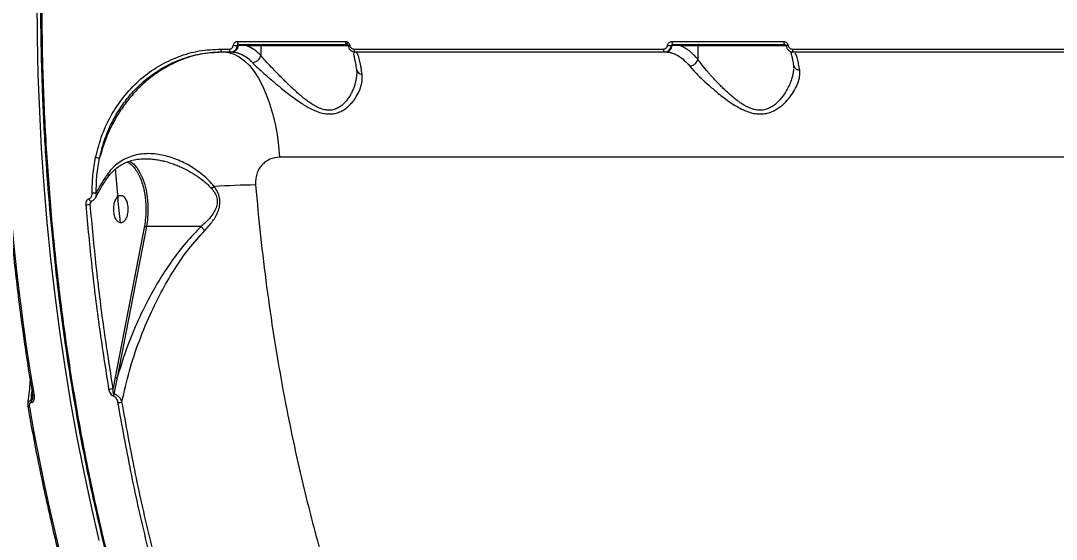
# Model space of a CAD drawing. Header units: millimetres. Extents: x -8045 to 6871, y -5915 to 5473.
# Drawn here: x -3027.1 to -2687.5, y -1563.8 to -1393.9 of the extents above; entities that cross this region are included whole.
import ezdxf

# ---------------------------------------------------------------- set-up
doc = ezdxf.new("R2010")
doc.units = ezdxf.units.MM
for name, color, linetype in [('DIKOM_ОБЪЕКТ', 7, 'Continuous'), ('DIKOM_РАЗМЕР_ЗОНА', 7, 'Continuous'), ('DIKOM_РАЗМЕР_ОБЪЕКТА', 7, 'Continuous')]:
    doc.layers.add(name, color=color, linetype=linetype)
doc.styles.add('style1', font='arial.ttf', dxfattribs={"width": 0.8})
doc.dimstyles.new('1-50', dxfattribs={"dimtxt": 300, "dimasz": 200, "dimexe": 100, "dimexo": 0, "dimgap": 100, "dimtad": 1, "dimtxsty": 'style1', "dimcen": 200, "dimclrd": 7, "dimclre": 7, "dimclrt": 7, "dimadec": 1, "dimazin": 2, "dimtfac": 1, "dimtmove": 0, "dimatfit": 2, "dimfxl": 0, "dimlwd": 25, "dimlwe": 18, "dimarcsym": 0})

# ---------------------------------------------------------------- blocks, each defined once
blk = doc.blocks.new('*D9')
at = {"layer": 'Defpoints', "color": 0, "linetype": 'Continuous', "transparency": 16777216}
for p in [(5663.54, -234.65), (-5019.6, -1388.73), (5663.54, -4701.47)]:
    blk.add_point(p, dxfattribs=at)
at = {"layer": 'DIKOM_РАЗМЕР_ОБЪЕКТА', "color": 7, "linetype": 'Continuous', "lineweight": 18, "transparency": 16777216}
for p, q in [((5663.54, -234.65), (5663.54, -4801.47)), ((-5019.6, -1388.73), (-5019.6, -4801.47))]:
    blk.add_line(p, q, dxfattribs=at)
at = {"layer": 'DIKOM_РАЗМЕР_ОБЪЕКТА', "color": 7, "linetype": 'Continuous', "lineweight": 25, "transparency": 16777216}
blk.add_line((-4819.6, -4701.47), (5463.54, -4701.47), dxfattribs=at)
at = {"layer": 'DIKOM_РАЗМЕР_ОБЪЕКТА', "color": 7, "linetype": 'Continuous', "transparency": 16777216}
for points in [[(-4819.6, -4668.14), (-4819.6, -4734.8), (-5019.6, -4701.47)], [(5463.54, -4668.14), (5463.54, -4734.8), (5663.54, -4701.47)]]:
    blk.add_solid(points, dxfattribs=at)
at = {"layer": 'DIKOM_РАЗМЕР_ОБЪЕКТА', "color": 7, "linetype": 'Continuous', "lineweight": 15, "transparency": 16777216, "insert": (-74.37, -4448.3), "char_height": 300, "attachment_point": 5, "style": 'style1'}
blk.add_mtext('10700', dxfattribs=at)
blk = doc.blocks.new('*D10')
at = {"layer": 'Defpoints', "color": 0, "linetype": 'Continuous', "transparency": 16777216}
for p in [(-1653.81, 3474.95), (-5616.46, -3083.4), (491.01, -3083.4)]:
    blk.add_point(p, dxfattribs=at)
at = {"layer": 'DIKOM_РАЗМЕР_ОБЪЕКТА', "color": 7, "linetype": 'Continuous', "lineweight": 18, "transparency": 16777216}
for p, q in [((-1653.81, 3474.95), (-5716.46, 3474.95)), ((491.01, -3083.4), (-5716.46, -3083.4))]:
    blk.add_line(p, q, dxfattribs=at)
at = {"layer": 'DIKOM_РАЗМЕР_ОБЪЕКТА', "color": 7, "linetype": 'Continuous', "lineweight": 25, "transparency": 16777216}
blk.add_line((-5616.46, 3274.95), (-5616.46, -2883.4), dxfattribs=at)
at = {"layer": 'DIKOM_РАЗМЕР_ОБЪЕКТА', "color": 7, "linetype": 'Continuous', "transparency": 16777216}
for points in [[(-5649.79, 3274.95), (-5583.12, 3274.95), (-5616.46, 3474.95)], [(-5649.79, -2883.4), (-5583.12, -2883.4), (-5616.46, -3083.4)]]:
    blk.add_solid(points, dxfattribs=at)
at = {"layer": 'DIKOM_РАЗМЕР_ОБЪЕКТА', "color": 7, "linetype": 'Continuous', "lineweight": 15, "transparency": 16777216, "insert": (-5869.63, -1326.86), "char_height": 300, "attachment_point": 5, "rotation": 90, "style": 'style1'}
blk.add_mtext('6550', dxfattribs=at)
blk = doc.blocks.new('*D11')
at = {"layer": 'Defpoints', "color": 0, "transparency": 16777216}
for p in [(6870.85, -184.65), (-7019.6, -1388.73), (-7019.6, -5814.65)]:
    blk.add_point(p, dxfattribs=at)
at = {"layer": 'DIKOM_РАЗМЕР_ЗОНА', "color": 7, "lineweight": 18, "transparency": 16777216}
for p, q in [((6870.85, -184.65), (6870.85, -5914.65)), ((-7019.6, -1388.73), (-7019.6, -5914.65))]:
    blk.add_line(p, q, dxfattribs=at)
at = {"layer": 'DIKOM_РАЗМЕР_ЗОНА', "color": 7, "lineweight": 25, "transparency": 16777216}
blk.add_line((6670.85, -5814.65), (-6819.6, -5814.65), dxfattribs=at)
at = {"layer": 'DIKOM_РАЗМЕР_ЗОНА', "color": 7, "transparency": 16777216}
for points in [[(-6819.6, -5781.31), (-6819.6, -5847.98), (-7019.6, -5814.65)], [(6670.85, -5781.31), (6670.85, -5847.98), (6870.85, -5814.65)]]:
    blk.add_solid(points, dxfattribs=at)
at = {"layer": 'DIKOM_РАЗМЕР_ЗОНА', "color": 7, "transparency": 16777216, "insert": (-74.37, -5561.37), "char_height": 300, "attachment_point": 5, "style": 'style1'}
blk.add_mtext('13900', dxfattribs=at)
blk = doc.blocks.new('*D12')
at = {"layer": 'Defpoints', "color": 0, "transparency": 16777216}
for p in [(-2189.61, 5472.65), (-7595.21, -5084.97), (-495.58, -5084.97)]:
    blk.add_point(p, dxfattribs=at)
at = {"layer": 'DIKOM_РАЗМЕР_ЗОНА', "color": 7, "lineweight": 18, "transparency": 16777216}
for p, q in [((-2189.61, 5472.65), (-7695.21, 5472.65)), ((-495.58, -5084.97), (-7695.21, -5084.97))]:
    blk.add_line(p, q, dxfattribs=at)
at = {"layer": 'DIKOM_РАЗМЕР_ЗОНА', "color": 7, "lineweight": 25, "transparency": 16777216}
blk.add_line((-7595.21, 5272.65), (-7595.21, -4884.97), dxfattribs=at)
at = {"layer": 'DIKOM_РАЗМЕР_ЗОНА', "color": 7, "transparency": 16777216}
for points in [[(-7628.55, 5272.65), (-7561.88, 5272.65), (-7595.21, 5472.65)], [(-7628.55, -4884.97), (-7561.88, -4884.97), (-7595.21, -5084.97)]]:
    blk.add_solid(points, dxfattribs=at)
at = {"layer": 'DIKOM_РАЗМЕР_ЗОНА', "color": 7, "transparency": 16777216, "insert": (-7848.38, -1452.59), "char_height": 300, "attachment_point": 5, "rotation": 90, "style": 'style1'}
blk.add_mtext('10550', dxfattribs=at)

msp = doc.modelspace()

# ---------------------------------------------------------------- linework, layer by layer
at = {"layer": 'DIKOM_ОБЪЕКТ', "color": 7, "linetype": 'Continuous', "lineweight": 15}
for p, q in [((-2956.086, -1400.692), (-2920.646, -1400.692)), ((-2955.697, -1402.074), (-2956.025, -1402.074)), ((-2952.923, -1402.157), (-2955.697, -1402.074)), ((-2955.625, -1401.657), (-2920.214, -1401.657)), ((-2948.394, -1402.157), (-2952.923, -1402.157)), ((-2948.394, -1402.157), (-2948.394, -1405.31)), ((-2919.734, -1402.157), (-2948.394, -1402.157)), ((-2920.214, -1401.657), (-2920.004, -1401.717)), ((-2813.479, -1402.074), (-2813.727, -1402.074)), ((-2813.59, -1400.692), (-2776.923, -1400.692)), ((-2810.699, -1402.157), (-2813.479, -1402.074)), ((-2813.247, -1401.657), (-2776.61, -1401.657)), ((-2805.067, -1402.157), (-2810.699, -1402.157)), ((-2805.067, -1402.157), (-2805.067, -1406.562)), ((-2776.09, -1402.157), (-2805.067, -1402.157)), ((-2961.509, -1403.198), (-2958.674, -1403.198)), ((-2961.043, -1404.157), (-2958.211, -1404.157)), ((-2958.211, -1404.157), (-2957.933, -1404.157)), ((-2815.993, -1404.157), (-2815.714, -1404.157)), ((-2774.673, -1403.959), (-2774.41, -1404.85)), ((-2805.067, -1406.569), (-2805.067, -1406.562)), ((-2773.654, -1409.172), (-2773.664, -1409.454)), ((-2986.406, -1439.13), (-2986.244, -1439.13)), ((-2463.583, -1438.66), (-2942.241, -1438.66)), ((-3004.313, -1454.033), (-3003.841, -1452.934)), ((-2986.56, -1461.148), (-2996.126, -1510.622)), ((-2985.89, -1461.324), (-2995.457, -1510.797)), ((-2967.938, -1461.324), (-2985.89, -1461.324)), ((-2996.126, -1510.622), (-2996.826, -1514.281)), ((-2995.457, -1510.797), (-2996.547, -1516.201)), ((-3023.718, -1518.363), (-3023.425, -1515.326)), ((-3023.614, -1518.363), (-3023.25, -1516.345)), ((-3023.217, -1516.548), (-3023.216, -1517.459)), ((-3023.617, -1519.01), (-3023.721, -1519.01)), ((-3023.614, -1518.363), (-3023.718, -1518.363))]:
    msp.add_line(p, q, dxfattribs=at)
at = {"layer": 'DIKOM_ОБЪЕКТ', "color": 7, "linetype": 'Continuous', "lineweight": 15, "flags": 128}
for points in [[(-3021.865, -1387.16), (-3021.759, -1399.347), (-3021.471, -1411.523), (-3021.001, -1423.678), (-3020.35, -1435.801), (-3019.517, -1447.883), (-3018.505, -1459.912), (-3017.313, -1471.879), (-3015.942, -1483.774), (-3014.395, -1495.587), (-3012.671, -1507.308), (-3010.773, -1518.927), (-3008.703, -1530.434), (-3006.461, -1541.819), (-3004.05, -1553.073), (-3001.472, -1564.187)], [(-2956.086, -1400.692), (-2956.075, -1400.882), (-2956.047, -1401.064), (-2956.003, -1401.231), (-2955.946, -1401.377), (-2955.877, -1401.496), (-2955.798, -1401.584), (-2955.713, -1401.639), (-2955.625, -1401.657)], [(-2920.646, -1400.692), (-2920.635, -1400.882), (-2920.609, -1401.064), (-2920.568, -1401.231), (-2920.514, -1401.377), (-2920.45, -1401.496), (-2920.376, -1401.584), (-2920.297, -1401.639), (-2920.214, -1401.657)], [(-2919.963, -1400.872), (-2920.025, -1401.024), (-2920.072, -1401.171), (-2920.104, -1401.308), (-2920.118, -1401.431), (-2920.115, -1401.536), (-2920.094, -1401.62), (-2920.057, -1401.681), (-2920.004, -1401.717)], [(-2919.224, -1401.945), (-2919.355, -1401.969), (-2919.473, -1401.993), (-2919.574, -1402.014), (-2919.658, -1402.032), (-2919.72, -1402.048), (-2919.761, -1402.06), (-2919.779, -1402.069), (-2919.774, -1402.074)], [(-2813.59, -1400.692), (-2813.582, -1400.882), (-2813.561, -1401.064), (-2813.528, -1401.231), (-2813.485, -1401.377), (-2813.434, -1401.496), (-2813.376, -1401.584), (-2813.312, -1401.639), (-2813.247, -1401.657)], [(-2776.923, -1400.692), (-2776.916, -1400.882), (-2776.897, -1401.064), (-2776.867, -1401.231), (-2776.828, -1401.377), (-2776.781, -1401.496), (-2776.728, -1401.584), (-2776.67, -1401.639), (-2776.61, -1401.657)], [(-2775.48, -1401.945), (-2775.634, -1401.972), (-2775.774, -1401.997), (-2775.896, -1402.019), (-2775.998, -1402.038), (-2776.076, -1402.054), (-2776.128, -1402.065), (-2776.153, -1402.072), (-2776.149, -1402.074)], [(-2961.509, -1403.198), (-2961.496, -1403.387), (-2961.468, -1403.568), (-2961.424, -1403.734), (-2961.366, -1403.879), (-2961.296, -1403.997), (-2961.217, -1404.085), (-2961.131, -1404.139), (-2961.043, -1404.157)], [(-2960.702, -1404.157), (-2958.925, -1404.34), (-2957.163, -1404.885), (-2955.434, -1405.789), (-2953.753, -1407.042), (-2952.135, -1408.634), (-2950.595, -1410.55), (-2949.147, -1412.772), (-2947.805, -1415.281), (-2946.58, -1418.052), (-2945.484, -1421.062), (-2944.527, -1424.282), (-2943.718, -1427.684), (-2943.063, -1431.236), (-2942.569, -1434.906), (-2942.241, -1438.66)], [(-2958.674, -1403.198), (-2958.662, -1403.387), (-2958.633, -1403.568), (-2958.59, -1403.734), (-2958.532, -1403.879), (-2958.463, -1403.997), (-2958.384, -1404.085), (-2958.299, -1404.139), (-2958.211, -1404.157)], [(-2917.802, -1403.198), (-2917.791, -1403.387), (-2917.765, -1403.568), (-2917.724, -1403.734), (-2917.67, -1403.879), (-2917.606, -1403.997), (-2917.533, -1404.085), (-2917.454, -1404.139), (-2917.373, -1404.157)], [(-2816.339, -1403.198), (-2816.33, -1403.387), (-2816.309, -1403.568), (-2816.276, -1403.734), (-2816.233, -1403.879), (-2816.181, -1403.997), (-2816.122, -1404.085), (-2816.059, -1404.139), (-2815.993, -1404.157)], [(-2774.037, -1403.198), (-2774.029, -1403.387), (-2774.01, -1403.568), (-2773.98, -1403.734), (-2773.941, -1403.879), (-2773.895, -1403.997), (-2773.842, -1404.085), (-2773.785, -1404.139), (-2773.726, -1404.157)], [(-2991.33, -1439.867), (-2990.168, -1440.758), (-2989.323, -1441.67)], [(-2989.323, -1441.67), (-2989.084, -1441.974), (-2988.104, -1443.484), (-2987.249, -1445.259), (-2986.537, -1447.257), (-2985.984, -1449.437), (-2985.602, -1451.752), (-2985.399, -1454.15), (-2985.38, -1456.579), (-2985.545, -1458.988), (-2985.89, -1461.324)], [(-3004.712, -1452.227), (-3004.624, -1452.493), (-3004.502, -1452.725), (-3004.357, -1452.904), (-3004.201, -1453.016), (-3004.046, -1453.052), (-3003.979, -1453.042)], [(-3030.597, -1454.003), (-3029.886, -1461.955), (-3029.097, -1469.878), (-3028.229, -1477.771), (-3027.284, -1485.63), (-3026.26, -1493.452), (-3025.16, -1501.234), (-3023.983, -1508.974), (-3022.729, -1516.669)], [(-3023.226, -1516.521), (-3023.224, -1516.531), (-3023.192, -1516.578), (-3023.123, -1516.617), (-3023.02, -1516.645), (-3022.887, -1516.663), (-3022.729, -1516.669)], [(-3024.273, -1520.469), (-3024.424, -1520.463), (-3024.553, -1520.447), (-3024.655, -1520.42), (-3024.726, -1520.383), (-3024.765, -1520.339), (-3024.771, -1520.313)], [(-3024.273, -1520.469), (-3022.783, -1528.752), (-3021.205, -1536.972), (-3019.538, -1545.127), (-3017.785, -1553.212), (-3015.944, -1561.225), (-3014.018, -1569.161), (-3012.007, -1577.017), (-3009.911, -1584.79)]]:
    msp.add_lwpolyline(points, dxfattribs=at)
at = {"layer": 'DIKOM_ОБЪЕКТ', "color": 7, "linetype": 'Continuous', "lineweight": 15}
for centre, radius, start, end in [((-2958.028, -1401.814), 2.346, 272.33525, 353.62752), ((-2956.123, -1395.913), 6.161, 258.21982, 270.91567), ((-2955.231, -1402.126), 0.469, 92.33017, 173.63825), ((-2952.445, -1402.135), 0.479, 92.94696, 182.64995), ((-2947.916, -1402.135), 0.479, 92.94696, 182.64995), ((-2815.81, -1401.814), 2.345, 272.32919, 353.63968), ((-2813.614, -1394.973), 7.102, 259.02537, 269.08636), ((-2813.012, -1402.126), 0.47, 92.36051, 173.57743), ((-2810.221, -1402.135), 0.479, 92.94696, 182.64995), ((-2951.186, -1404.747), 2.848, 271.08739, 348.61203), ((-2914.914, -1409.374), 2.159, 196.82589, 263.23902), ((-3001.493, -1435.893), 2.962, 249.20749, 275.06722), ((-2993.308, -1410.041), 48.338, 306.53187, 307.8072), ((-2947.469, -1693.726), 246.028, 90.60878, 93.77735), ((-3003.254, -1445.704), 4.607, 264.78375, 281.47164), ((-3005.633, -1448.741), 5.454, 269.62978, 284.00449), ((-2995.471, -1509.487), 1.311, 239.98547, 270.61176), ((-2998.14, -1511.611), 2.976, 269.54852, 296.20565), ((-2994.465, -1516.9), 2.196, 161.44275, 178.83445), ((-3021.84, -1518.694), 1.907, 169.99946, 189.53609), ((-3021.746, -1518.693), 1.897, 169.9694, 189.60837), ((-2995.212, -1516.059), 2.95, 269.79965, 296.18121)]:
    msp.add_arc(centre, radius, start, end, dxfattribs=at)
for points, knots in [([(-3020.631, -1387.159), (-3020.621, -1389.636), (-3020.603, -1394.244), (-3020.509, -1400.624), (-3020.396, -1405.943), (-3020.277, -1410.279), (-3020.158, -1413.985), (-3020.032, -1417.437), (-3019.806, -1423.005), (-3019.43, -1430.695), (-3018.676, -1443.037), (-3017.514, -1457.892), (-3015.698, -1475.958), (-3013.369, -1494.628), (-3010.469, -1513.834), (-3007.097, -1532.764), (-3003.081, -1552.247), (-2998.353, -1572.171), (-2992.846, -1592.394), (-2986.781, -1612.006), (-2980.174, -1630.949), (-2973.039, -1649.18), (-2965.401, -1666.633), (-2957.284, -1683.253), (-2948.657, -1699.094), (-2939.775, -1713.69), (-2930.381, -1727.526), (-2920.679, -1740.28), (-2910.417, -1752.212), (-2899.969, -1762.903), (-2889.688, -1772.071), (-2879.637, -1779.856), (-2869.87, -1786.394), (-2859.948, -1792.022), (-2849.489, -1796.92), (-2838.505, -1800.937), (-2829.167, -1803.356), (-2822.007, -1804.678), (-2817.964, -1805.229), (-2815.204, -1805.542), (-2814.065, -1805.642), (-2813.675, -1805.677)], [0, 0, 0, 0, 0.0116199, 0.0216072, 0.0299336, 0.0365858, 0.041971, 0.047349, 0.0528118, 0.0681651, 0.083575, 0.1110912, 0.1386075, 0.169876, 0.201144, 0.2324298, 0.2637728, 0.2995131, 0.3352481, 0.3709846, 0.4067216, 0.4424635, 0.4782819, 0.5140328, 0.5497725, 0.5862867, 0.6198575, 0.6570008, 0.6928149, 0.7285857, 0.7643343, 0.7956167, 0.8269005, 0.858185, 0.8894925, 0.9246059, 0.9596507, 0.975027, 0.9898751, 0.9965363, 1, 1, 1, 1]), ([(-2813.377, -1805.704), (-2815.366, -1805.52), (-2819.923, -1805.1), (-2827.054, -1803.811), (-2834.788, -1801.931), (-2842.559, -1799.467), (-2850.356, -1796.428), (-2859.225, -1792.302), (-2869.138, -1786.768), (-2880.038, -1779.449), (-2890.864, -1770.892), (-2901.574, -1761.078), (-2909.775, -1752.461), (-2915.591, -1745.794), (-2919.119, -1741.571), (-2922.618, -1737.201), (-2926.086, -1732.684), (-2929.522, -1728.02), (-2932.923, -1723.208), (-2938.268, -1715.333), (-2945.427, -1703.956), (-2953.887, -1688.948), (-2961.755, -1673.446), (-2969.041, -1657.567), (-2975.964, -1640.838), (-2982.494, -1623.285), (-2988.602, -1604.936), (-2994.258, -1585.824), (-2999.433, -1565.988), (-3004.098, -1545.468), (-3008.225, -1524.311), (-3011.788, -1502.567), (-3014.76, -1480.29), (-3017.119, -1457.539), (-3018.826, -1434.378), (-3019.922, -1410.873), (-3020.074, -1395.086), (-3020.15, -1387.16)], [0, 0, 0, 0, 0.0181141, 0.0415118, 0.0651489, 0.0890254, 0.1131411, 0.1374959, 0.1719929, 0.2069589, 0.2423937, 0.2782974, 0.3146701, 0.327191, 0.3397603, 0.352378, 0.3650441, 0.3777588, 0.3905219, 0.4033334, 0.438811, 0.4746552, 0.5075592, 0.5407659, 0.5742753, 0.6080875, 0.6422025, 0.67662, 0.7113403, 0.7463633, 0.781689, 0.8173175, 0.8532484, 0.8894823, 0.9260189, 0.962858, 1, 1, 1, 1]), ([(-2958.674, -1403.198), (-2958.518, -1403.18), (-2958.207, -1403.144), (-2957.804, -1402.864), (-2957.499, -1402.456), (-2957.42, -1402.116), (-2957.381, -1401.945)], [0, 0, 0, 0, 0.2499592, 0.4999401, 0.7497623, 1, 1, 1, 1]), ([(-2958.211, -1404.157), (-2957.995, -1404.137), (-2957.637, -1404.104), (-2957.153, -1403.877), (-2956.764, -1403.586), (-2956.447, -1403.207), (-2956.166, -1402.712), (-2956.078, -1402.316), (-2956.025, -1402.074)], [0, 0, 0, 0, 0.206152, 0.3421904, 0.5000011, 0.6527394, 0.7871348, 1, 1, 1, 1]), ([(-2957.381, -1401.945), (-2957.342, -1401.774), (-2957.264, -1401.433), (-2956.958, -1401.026), (-2956.554, -1400.746), (-2956.242, -1400.71), (-2956.086, -1400.692)], [0, 0, 0, 0, 0.2502285, 0.5000682, 0.7500432, 1, 1, 1, 1]), ([(-2956.025, -1402.074), (-2956.017, -1402.026), (-2956.003, -1401.948), (-2955.954, -1401.848), (-2955.897, -1401.772), (-2955.825, -1401.714), (-2955.735, -1401.668), (-2955.667, -1401.661), (-2955.625, -1401.657)], [0, 0, 0, 0, 0.2090797, 0.3442766, 0.4998874, 0.6558002, 0.7912116, 1, 1, 1, 1]), ([(-2948.394, -1405.31), (-2949.129, -1404.605), (-2950.595, -1403.2), (-2952.148, -1402.504), (-2952.923, -1402.157)], [0, 0, 0, 0, 0.5012113, 1, 1, 1, 1]), ([(-2920.646, -1400.692), (-2920.527, -1400.699), (-2920.291, -1400.714), (-2920.072, -1400.82), (-2919.963, -1400.872)], [0, 0, 0, 0, 0.502126, 1, 1, 1, 1]), ([(-2920.06, -1401.677), (-2920.027, -1401.696), (-2919.963, -1401.732), (-2919.877, -1401.822), (-2919.81, -1401.934), (-2919.788, -1402.023), (-2919.777, -1402.067)], [0, 0, 0, 0, 0.2660607, 0.521064, 0.764301, 1, 1, 1, 1]), ([(-2919.963, -1400.872), (-2919.871, -1400.932), (-2919.689, -1401.05), (-2919.471, -1401.308), (-2919.302, -1401.607), (-2919.25, -1401.832), (-2919.224, -1401.945)], [0, 0, 0, 0, 0.2518946, 0.5003856, 0.7510406, 1, 1, 1, 1]), ([(-2919.774, -1402.074), (-2919.699, -1402.352), (-2919.545, -1402.925), (-2918.969, -1403.606), (-2918.218, -1404.07), (-2917.655, -1404.128), (-2917.373, -1404.157)], [0, 0, 0, 0, 0.2430463, 0.4998801, 0.7497669, 1, 1, 1, 1]), ([(-2919.224, -1401.945), (-2919.177, -1402.12), (-2919.082, -1402.47), (-2918.733, -1402.877), (-2918.294, -1403.147), (-2917.966, -1403.181), (-2917.802, -1403.198)], [0, 0, 0, 0, 0.249779, 0.4996381, 0.7496308, 1, 1, 1, 1]), ([(-2816.339, -1403.198), (-2816.174, -1403.18), (-2815.844, -1403.144), (-2815.416, -1402.864), (-2815.09, -1402.457), (-2815.007, -1402.116), (-2814.966, -1401.945)], [0, 0, 0, 0, 0.2500115, 0.4999922, 0.7499087, 1, 1, 1, 1]), ([(-2815.993, -1404.157), (-2815.707, -1404.124), (-2815.165, -1404.061), (-2814.464, -1403.59), (-2813.936, -1402.924), (-2813.797, -1402.357), (-2813.727, -1402.074)], [0, 0, 0, 0, 0.2638181, 0.4999519, 0.7507115, 1, 1, 1, 1]), ([(-2814.966, -1401.945), (-2814.924, -1401.774), (-2814.841, -1401.433), (-2814.515, -1401.025), (-2814.086, -1400.746), (-2813.755, -1400.71), (-2813.59, -1400.692)], [0, 0, 0, 0, 0.2501259, 0.5000324, 0.7499494, 1, 1, 1, 1]), ([(-2813.727, -1402.074), (-2813.714, -1402.017), (-2813.687, -1401.903), (-2813.575, -1401.769), (-2813.425, -1401.676), (-2813.309, -1401.664), (-2813.247, -1401.657)], [0, 0, 0, 0, 0.2475064, 0.5000181, 0.7328028, 1, 1, 1, 1]), ([(-2805.067, -1406.562), (-2805.971, -1405.547), (-2807.772, -1403.526), (-2809.726, -1402.612), (-2810.699, -1402.157)], [0, 0, 0, 0, 0.5022822, 1, 1, 1, 1]), ([(-2804.613, -1401.657), (-2804.673, -1401.665), (-2804.791, -1401.68), (-2804.941, -1401.795), (-2805.046, -1401.961), (-2805.06, -1402.092), (-2805.067, -1402.157)], [0, 0, 0, 0, 0.2500622, 0.5000289, 0.7498707, 1, 1, 1, 1]), ([(-2776.923, -1400.692), (-2776.754, -1400.71), (-2776.416, -1400.745), (-2775.969, -1401.021), (-2775.621, -1401.428), (-2775.527, -1401.773), (-2775.48, -1401.945)], [0, 0, 0, 0, 0.2505323, 0.5000477, 0.7500555, 1, 1, 1, 1]), ([(-2776.61, -1401.657), (-2776.554, -1401.663), (-2776.454, -1401.674), (-2776.336, -1401.748), (-2776.258, -1401.826), (-2776.206, -1401.902), (-2776.168, -1401.986), (-2776.155, -1402.045), (-2776.149, -1402.074)], [0, 0, 0, 0, 0.2807886, 0.4998224, 0.6343928, 0.7618504, 0.88317, 1, 1, 1, 1]), ([(-2776.149, -1402.074), (-2776.073, -1402.353), (-2775.919, -1402.922), (-2775.359, -1403.579), (-2774.613, -1404.057), (-2774.041, -1404.122), (-2773.726, -1404.157)], [0, 0, 0, 0, 0.2448118, 0.500011, 0.7253557, 1, 1, 1, 1]), ([(-2775.48, -1401.945), (-2775.433, -1402.117), (-2775.34, -1402.461), (-2774.992, -1402.869), (-2774.544, -1403.145), (-2774.206, -1403.18), (-2774.037, -1403.198)], [0, 0, 0, 0, 0.2498853, 0.4998645, 0.7494773, 1, 1, 1, 1]), ([(-3002.544, -1438.662), (-3001.892, -1436.151), (-3000.586, -1431.125), (-2997.236, -1424.257), (-2992.974, -1418.095), (-2987.825, -1412.845), (-2981.936, -1408.605), (-2975.478, -1405.526), (-2968.612, -1403.564), (-2963.878, -1403.32), (-2961.509, -1403.198)], [0, 0, 0, 0, 0.1253474, 0.2508605, 0.3753434, 0.5006247, 0.625195, 0.750331, 0.8750634, 1, 1, 1, 1]), ([(-2960.702, -1404.157), (-2962.989, -1404.279), (-2967.545, -1404.522), (-2974.16, -1406.462), (-2980.38, -1409.474), (-2985.443, -1413.131), (-2989.46, -1416.964), (-2992.609, -1420.683), (-2995.83, -1425.431), (-2998.958, -1431.415), (-3000.464, -1436.337), (-3001.232, -1438.843)], [0, 0, 0, 0, 0.1262756, 0.2516728, 0.3761956, 0.4998442, 0.5823981, 0.6657779, 0.7499843, 0.8726778, 1, 1, 1, 1]), ([(-3001.232, -1438.843), (-3000.831, -1437.198), (-3000.029, -1433.906), (-2998.208, -1429.221), (-2995.974, -1424.826), (-2993.306, -1420.755), (-2990.232, -1417.026), (-2986.804, -1413.72), (-2983.059, -1410.856), (-2979.03, -1408.448), (-2974.066, -1406.254), (-2968.05, -1404.523), (-2963.413, -1404.281), (-2961.043, -1404.157)], [0, 0, 0, 0, 0.0835451, 0.1671672, 0.250898, 0.33262, 0.4158781, 0.5006954, 0.5814812, 0.6647244, 0.75044, 0.8724597, 1, 1, 1, 1]), ([(-2957.933, -1404.157), (-2957.347, -1404.199), (-2956.177, -1404.283), (-2954.445, -1404.968), (-2952.749, -1406.019), (-2951.671, -1407.07), (-2951.132, -1407.595)], [0, 0, 0, 0, 0.2506444, 0.5012829, 0.750689, 1, 1, 1, 1]), ([(-2916.939, -1410.876), (-2916.937, -1410.994), (-2916.929, -1411.403), (-2916.989, -1412.121), (-2917.117, -1413.061), (-2917.338, -1414.103), (-2917.668, -1415.245), (-2918.114, -1416.436), (-2918.662, -1417.614), (-2919.314, -1418.765), (-2920.082, -1419.879), (-2921.002, -1420.951), (-2922.06, -1421.893), (-2923.293, -1422.662), (-2924.679, -1423.162), (-2926.254, -1423.301), (-2927.62, -1423.077), (-2928.704, -1422.73), (-2929.74, -1422.302), (-2931.045, -1421.606), (-2932.534, -1420.628), (-2933.988, -1419.533), (-2935.075, -1418.637), (-2935.873, -1417.952), (-2936.39, -1417.497), (-2936.905, -1417.035), (-2937.43, -1416.557), (-2937.829, -1416.188), (-2938.237, -1415.805), (-2938.721, -1415.349), (-2939.349, -1414.749), (-2939.953, -1414.163), (-2940.856, -1413.278), (-2942.067, -1412.073), (-2943.566, -1410.547), (-2945.187, -1408.864), (-2946.913, -1407.033), (-2947.899, -1405.886), (-2948.394, -1405.31)], [0, 0, 0, 0, 0.0102939, 0.0354444, 0.0605353, 0.0888238, 0.1214069, 0.1539876, 0.1863735, 0.2186814, 0.2510684, 0.2837249, 0.3185398, 0.3492123, 0.3819004, 0.4145473, 0.4470476, 0.4630061, 0.4798139, 0.5102739, 0.5449472, 0.5775114, 0.6099079, 0.6222052, 0.6353978, 0.6479326, 0.6605069, 0.6748973, 0.6782688, 0.6918265, 0.7122836, 0.7274145, 0.7399142, 0.7850562, 0.827508, 0.8698703, 0.9346284, 1, 1, 1, 1]), ([(-2917.943, -1404.401), (-2917.945, -1404.402), (-2918.025, -1404.436), (-2917.993, -1404.661), (-2917.905, -1405.216), (-2917.667, -1406.23), (-2917.35, -1407.757), (-2917.11, -1409.218), (-2916.982, -1409.99)], [0, 0, 0, 0, 0.0034759, 0.149888, 0.3226094, 0.5223083, 0.7475425, 1, 1, 1, 1]), ([(-2917.802, -1403.198), (-2906.705, -1403.198), (-2884.511, -1403.198), (-2850.669, -1403.198), (-2827.782, -1403.198), (-2816.339, -1403.198)], [0, 0, 0, 0, 0.3333339, 0.6666663, 1, 1, 1, 1]), ([(-2917.373, -1404.157), (-2906.283, -1404.157), (-2884.109, -1404.157), (-2850.295, -1404.157), (-2827.429, -1404.157), (-2815.993, -1404.157)], [0, 0, 0, 0, 0.3333847, 0.6666154, 1, 1, 1, 1]), ([(-2916.99, -1404.303), (-2917.047, -1404.256), (-2917.15, -1404.171), (-2917.253, -1404.162), (-2917.299, -1404.157)], [0, 0, 0, 0, 0.5552806, 1, 1, 1, 1]), ([(-2915.168, -1411.518), (-2915.229, -1411.064), (-2915.354, -1410.133), (-2915.551, -1408.905), (-2915.755, -1407.8), (-2915.967, -1406.825), (-2916.158, -1406.098), (-2916.329, -1405.549), (-2916.481, -1405.134), (-2916.64, -1404.787), (-2916.802, -1404.503), (-2916.909, -1404.383), (-2916.965, -1404.321)], [0, 0, 0, 0, 0.1137096, 0.2329386, 0.3494331, 0.4651785, 0.5890987, 0.6624282, 0.7437307, 0.8330111, 0.9129882, 1, 1, 1, 1]), ([(-2815.714, -1404.157), (-2815.368, -1404.172), (-2814.675, -1404.2), (-2813.641, -1404.429), (-2812.617, -1404.793), (-2811.221, -1405.5), (-2809.561, -1406.699), (-2808.314, -1408.117), (-2807.733, -1408.777)], [0, 0, 0, 0, 0.1252941, 0.2505847, 0.3750562, 0.4994233, 0.7669847, 1, 1, 1, 1]), ([(-2774.396, -1404.354), (-2774.421, -1404.389), (-2774.487, -1404.482), (-2774.409, -1404.887), (-2774.239, -1405.656), (-2773.976, -1406.848), (-2773.771, -1407.995), (-2773.664, -1408.598)], [0, 0, 0, 0, 0.1143078, 0.2959248, 0.5051562, 0.7396986, 1, 1, 1, 1]), ([(-2774.037, -1403.198), (-2762.317, -1403.198), (-2738.878, -1403.198), (-2703.325, -1403.198), (-2679.405, -1403.198), (-2667.445, -1403.198)], [0, 0, 0, 0, 0.3333343, 0.6666673, 1, 1, 1, 1]), ([(-2773.726, -1404.157), (-2762.014, -1404.157), (-2738.596, -1404.157), (-2703.073, -1404.157), (-2679.174, -1404.157), (-2667.222, -1404.157)], [0, 0, 0, 0, 0.3333851, 0.666615, 1, 1, 1, 1]), ([(-2773.389, -1404.255), (-2773.39, -1404.254), (-2773.481, -1404.16), (-2773.568, -1404.159), (-2773.655, -1404.157)], [0, 0, 0, 0, 0.0131077, 1, 1, 1, 1]), ([(-2771.653, -1410.096), (-2771.707, -1409.758), (-2771.819, -1409.061), (-2771.997, -1408.103), (-2772.189, -1407.191), (-2772.399, -1406.357), (-2772.62, -1405.621), (-2772.865, -1404.999), (-2773.044, -1404.627), (-2773.144, -1404.52), (-2773.151, -1404.512)], [0, 0, 0, 0, 0.117651, 0.2425217, 0.3746238, 0.5139567, 0.6605251, 0.8098109, 0.9871819, 1, 1, 1, 1]), ([(-2951.132, -1407.595), (-2950.586, -1408.146), (-2949.5, -1409.241), (-2947.277, -1411.246), (-2944.796, -1413.405), (-2942.381, -1415.429), (-2940.158, -1417.221), (-2938.185, -1418.743), (-2936.299, -1420.109), (-2934.55, -1421.275), (-2932.901, -1422.267), (-2931.238, -1423.13), (-2929.498, -1423.845), (-2927.759, -1424.327), (-2926.021, -1424.52), (-2924.36, -1424.393), (-2922.837, -1423.968), (-2921.444, -1423.295), (-2920.232, -1422.459), (-2919.146, -1421.487), (-2917.905, -1420.105), (-2916.655, -1418.233), (-2915.644, -1415.942), (-2915.067, -1413.657), (-2915.134, -1412.232), (-2915.168, -1411.518)], [0, 0, 0, 0, 0.0629115, 0.1251539, 0.1877613, 0.2500579, 0.2918374, 0.3338429, 0.3750545, 0.4072133, 0.4376312, 0.4700873, 0.500296, 0.5323701, 0.5631204, 0.5938574, 0.6257035, 0.656007, 0.6885727, 0.7189139, 0.7510726, 0.8130836, 0.8756125, 0.9376696, 1, 1, 1, 1]), ([(-2807.733, -1408.777), (-2807.545, -1408.757), (-2807.17, -1408.717), (-2806.622, -1408.501), (-2806.139, -1408.199), (-2805.652, -1407.755), (-2805.256, -1407.199), (-2805.123, -1406.755), (-2805.067, -1406.569)], [0, 0, 0, 0, 0.1599852, 0.3180294, 0.4683519, 0.6063623, 0.835004, 1, 1, 1, 1]), ([(-2807.733, -1408.777), (-2807.194, -1409.398), (-2806.118, -1410.637), (-2803.957, -1412.777), (-2801.534, -1415.022), (-2799.154, -1417.072), (-2796.925, -1418.854), (-2794.926, -1420.328), (-2792.982, -1421.609), (-2791.153, -1422.646), (-2789.409, -1423.464), (-2787.635, -1424.082), (-2785.802, -1424.449), (-2783.995, -1424.505), (-2782.277, -1424.241), (-2780.673, -1423.699), (-2778.747, -1422.701), (-2776.696, -1421.085), (-2774.746, -1418.906), (-2773.234, -1416.627), (-2772.176, -1414.342), (-2771.554, -1412.114), (-2771.62, -1410.769), (-2771.653, -1410.096)], [0, 0, 0, 0, 0.0628995, 0.1254981, 0.187678, 0.2503835, 0.2922268, 0.3343028, 0.3754215, 0.4078591, 0.4381065, 0.4705247, 0.5011231, 0.5323842, 0.5640789, 0.5942556, 0.6265527, 0.6888449, 0.7505756, 0.8129244, 0.8750783, 0.9375095, 1, 1, 1, 1]), ([(-2773.677, -1409.803), (-2773.68, -1409.9), (-2773.692, -1410.341), (-2773.831, -1411.198), (-2774.107, -1412.436), (-2774.579, -1413.889), (-2775.255, -1415.471), (-2776.143, -1417.116), (-2777.188, -1418.682), (-2778.412, -1420.152), (-2779.711, -1421.363), (-2781.086, -1422.3), (-2782.526, -1422.951), (-2784.138, -1423.285), (-2785.662, -1423.22), (-2786.985, -1422.917), (-2788.102, -1422.514), (-2789.153, -1422.014), (-2790.166, -1421.435), (-2791.165, -1420.785), (-2792.184, -1420.047), (-2793.238, -1419.211), (-2794.3, -1418.31), (-2795.346, -1417.367), (-2796.366, -1416.402), (-2797.378, -1415.407), (-2798.345, -1414.422), (-2799.264, -1413.457), (-2800.127, -1412.527), (-2800.955, -1411.612), (-2802.148, -1410.259), (-2803.633, -1408.506), (-2804.589, -1407.215), (-2805.067, -1406.569)], [0, 0, 0, 0, 0.0088791, 0.0403919, 0.0748444, 0.1154319, 0.1625117, 0.2064017, 0.2524254, 0.2956059, 0.3374371, 0.3705232, 0.4034269, 0.4367076, 0.4699195, 0.4917859, 0.5138735, 0.5365597, 0.556706, 0.57878, 0.6028487, 0.6268774, 0.6541998, 0.6814481, 0.7071297, 0.7351005, 0.7642813, 0.7891101, 0.8157292, 0.8426304, 0.8672836, 0.9335208, 1, 1, 1, 1]), ([(-2773.691, -1408.489), (-2773.674, -1408.617), (-2773.633, -1408.914), (-2773.644, -1409.268), (-2773.65, -1409.469)], [0, 0, 0, 0, 0.4312033, 1, 1, 1, 1]), ([(-2773.665, -1408.531), (-2773.593, -1408.739), (-2773.474, -1409.083), (-2773.112, -1409.486), (-2772.715, -1409.781), (-2772.219, -1410.006), (-2771.843, -1410.066), (-2771.653, -1410.096)], [0, 0, 0, 0, 0.2579292, 0.4260092, 0.6093429, 0.8028055, 1, 1, 1, 1]), ([(-2916.982, -1409.99), (-2916.961, -1410.186), (-2916.918, -1410.576), (-2916.93, -1411.016), (-2916.936, -1411.235)], [0, 0, 0, 0, 0.501011, 1, 1, 1, 1]), ([(-3003.673, -1450.292), (-3003.647, -1448.324), (-3003.595, -1444.387), (-3002.895, -1440.57), (-3002.544, -1438.662)], [0, 0, 0, 0, 0.4999993, 1, 1, 1, 1]), ([(-3002.338, -1450.219), (-3002.312, -1448.294), (-3002.26, -1444.443), (-3001.574, -1440.71), (-3001.232, -1438.843)], [0, 0, 0, 0, 0.5000074, 1, 1, 1, 1]), ([(-2963.677, -1448.232), (-2964.264, -1447.534), (-2965.429, -1446.146), (-2968.137, -1443.758), (-2971.819, -1441.23), (-2976.556, -1438.983), (-2981.435, -1437.621), (-2986.315, -1437.292), (-2990.224, -1438.012), (-2993.122, -1439.238), (-2995.137, -1440.49), (-2996.982, -1442.047), (-2998.009, -1443.339), (-2998.526, -1443.989)], [0, 0, 0, 0, 0.063473, 0.1260845, 0.2514609, 0.3761654, 0.5007699, 0.6246954, 0.7493974, 0.8121482, 0.8746313, 0.9369205, 1, 1, 1, 1]), ([(-2998.495, -1445.121), (-2997.919, -1444.396), (-2996.929, -1443.149), (-2995.413, -1441.924), (-2994.32, -1441.213), (-2993.407, -1440.71), (-2992.331, -1440.211), (-2990.801, -1439.679), (-2988.745, -1439.217), (-2987.136, -1439.152), (-2986.249, -1439.116)], [0, 0, 0, 0, 0.189244, 0.3254623, 0.4107887, 0.466791, 0.5518163, 0.6681646, 0.8168756, 1, 1, 1, 1]), ([(-2986.244, -1439.13), (-2986.005, -1439.127), (-2985.238, -1439.118), (-2983.909, -1439.223), (-2982.31, -1439.434), (-2980.708, -1439.752), (-2979.099, -1440.164), (-2977.489, -1440.675), (-2975.918, -1441.264), (-2974.358, -1441.934), (-2972.844, -1442.675), (-2971.552, -1443.384), (-2970.412, -1444.063), (-2969.411, -1444.709), (-2968.217, -1445.543), (-2966.98, -1446.505), (-2965.679, -1447.643), (-2964.912, -1448.474), (-2964.534, -1448.882)], [0, 0, 0, 0, 0.0309446, 0.0996812, 0.1709348, 0.236193, 0.305314, 0.3782959, 0.4451819, 0.5114592, 0.5854291, 0.6496599, 0.6895239, 0.745408, 0.7929396, 0.8644859, 0.9333566, 1, 1, 1, 1]), ([(-2942.241, -1438.66), (-2943.323, -1438.782), (-2944.946, -1438.966), (-2946.825, -1440.075), (-2948.054, -1441.173), (-2949.045, -1442.547), (-2949.741, -1444.136), (-2950.135, -1445.884), (-2950.1, -1447.102), (-2950.083, -1447.712)], [0, 0, 0, 0, 0.249328, 0.374062, 0.4994363, 0.6241741, 0.749296, 0.8744689, 1, 1, 1, 1]), ([(-2994.409, -1460.072), (-2994.68, -1457.421), (-2995.278, -1451.578), (-2995.755, -1445.692), (-2996.015, -1442.476)], [0, 0, 0, 0, 0.4535916, 1, 1, 1, 1]), ([(-2992.184, -1440.192), (-2991.951, -1440.308), (-2991.327, -1440.617), (-2990.361, -1441.498), (-2989.305, -1442.796), (-2988.345, -1444.447), (-2987.519, -1446.388), (-2986.858, -1448.558), (-2986.391, -1450.872), (-2986.104, -1453.242), (-2986.069, -1454.834), (-2986.052, -1455.617)], [0, 0, 0, 0, 0.0668421, 0.1786967, 0.2945597, 0.4132551, 0.5334237, 0.6535933, 0.7722893, 0.8881525, 1, 1, 1, 1]), ([(-3002.5, -1451.787), (-3001.943, -1450.697), (-3000.756, -1448.372), (-2999.173, -1446.101), (-2998.331, -1444.895)], [0, 0, 0, 0, 0.4686984, 1, 1, 1, 1]), ([(-2998.526, -1443.989), (-2999.234, -1445.012), (-3000.654, -1447.064), (-3001.775, -1449.166), (-3002.338, -1450.219)], [0, 0, 0, 0, 0.4989418, 1, 1, 1, 1]), ([(-2998.374, -1444.941), (-2998.366, -1444.934), (-2998.297, -1444.876), (-2998.272, -1444.687), (-2998.314, -1444.377), (-2998.455, -1444.119), (-2998.526, -1443.989)], [0, 0, 0, 0, 0.0415117, 0.3492738, 0.6729227, 1, 1, 1, 1]), ([(-2966.76, -1462.625), (-2965.862, -1461.639), (-2964.505, -1460.152), (-2963.058, -1457.906), (-2962.191, -1456.068), (-2961.707, -1454.057), (-2961.814, -1451.955), (-2962.511, -1449.96), (-2963.29, -1448.806), (-2963.677, -1448.232)], [0, 0, 0, 0, 0.2443938, 0.368714, 0.4935781, 0.6203416, 0.7477559, 0.8746798, 1, 1, 1, 1]), ([(-2964.534, -1448.882), (-2964.151, -1449.363), (-2963.384, -1450.324), (-2962.672, -1452.049), (-2962.567, -1453.917), (-2962.978, -1455.05), (-2963.183, -1455.617)], [0, 0, 0, 0, 0.2494711, 0.4995786, 0.7494886, 1, 1, 1, 1]), ([(-2950.083, -1447.712), (-2949.569, -1453.319), (-2948.545, -1464.509), (-2946.522, -1481.069), (-2944.158, -1497.38), (-2941.426, -1513.402), (-2938.614, -1527.74), (-2935.83, -1540.445), (-2933.168, -1551.581), (-2930.338, -1562.49), (-2927.344, -1573.163), (-2924.193, -1583.592), (-2920.89, -1593.771), (-2916.453, -1606.536), (-2910.71, -1621.559), (-2903.463, -1638.392), (-2895.829, -1654.197), (-2888.971, -1666.883), (-2883.086, -1676.856), (-2878.3, -1684.466), (-2873.43, -1691.727), (-2868.484, -1698.641), (-2863.469, -1705.208), (-2858.392, -1711.429), (-2852.797, -1717.834), (-2846.67, -1724.316), (-2839.996, -1730.756), (-2833.267, -1736.652), (-2826.498, -1742.011), (-2819.699, -1746.84), (-2812.754, -1751.23), (-2805.666, -1755.158), (-2798.443, -1758.602), (-2791.225, -1761.501), (-2784.023, -1763.864), (-2776.849, -1765.709), (-2769.084, -1767.143), (-2761.411, -1768.039), (-2756.114, -1768.075), (-2753.818, -1768.09)], [0, 0, 0, 0, 0.0316878, 0.0632413, 0.0946608, 0.1259468, 0.157099, 0.1799689, 0.2027208, 0.2253544, 0.2478697, 0.2702671, 0.2925463, 0.3147074, 0.3558115, 0.3963922, 0.4364499, 0.4759847, 0.4983432, 0.520531, 0.5425481, 0.5643945, 0.5860702, 0.6075754, 0.62891, 0.6558426, 0.6825088, 0.7089087, 0.7350424, 0.7609096, 0.7865103, 0.8133027, 0.8398424, 0.8661295, 0.8921642, 0.9179459, 0.9434752, 0.9755031, 1, 1, 1, 1]), ([(-3005.668, -1454.195), (-3005.673, -1453.984), (-3005.683, -1453.564), (-3005.523, -1452.969), (-3005.262, -1452.551), (-3004.971, -1452.312), (-3004.797, -1452.255), (-3004.712, -1452.227)], [0, 0, 0, 0, 0.2499057, 0.4996294, 0.7492749, 0.8774827, 1, 1, 1, 1]), ([(-3004.712, -1452.227), (-3004.628, -1452.2), (-3004.453, -1452.143), (-3004.16, -1451.909), (-3003.888, -1451.5), (-3003.7, -1450.919), (-3003.682, -1450.501), (-3003.673, -1450.292)], [0, 0, 0, 0, 0.1221012, 0.2508447, 0.5007445, 0.7506804, 1, 1, 1, 1]), ([(-3004.313, -1454.033), (-3004.259, -1453.754), (-3004.191, -1453.407), (-3004.015, -1453.094), (-3003.98, -1453.033)], [0, 0, 0, 0, 0.8056688, 1, 1, 1, 1]), ([(-3004.078, -1453.215), (-3004.059, -1453.174), (-3004.021, -1453.096), (-3003.972, -1453.041), (-3003.951, -1453.025), (-3003.95, -1453.026), (-3003.949, -1453.026)], [0, 0, 0, 0, 0.3692103, 0.7096116, 0.8751671, 1, 1, 1, 1]), ([(-3003.98, -1453.042), (-3003.802, -1452.982), (-3003.46, -1452.868), (-3002.931, -1452.461), (-3002.686, -1452.057), (-3002.53, -1451.799)], [0, 0, 0, 0, 0.2813955, 0.5409365, 1, 1, 1, 1]), ([(-3002.521, -1451.774), (-3002.518, -1451.77), (-3002.371, -1451.574), (-3002.281, -1451.03), (-3002.319, -1450.488), (-3002.338, -1450.219)], [0, 0, 0, 0, 0.0091711, 0.5102545, 1, 1, 1, 1]), ([(-2996.61, -1455.617), (-2996.575, -1455.028), (-2996.505, -1453.85), (-2995.97, -1452.352), (-2995.203, -1451.351), (-2994.292, -1451), (-2993.381, -1451.351), (-2992.615, -1452.352), (-2992.079, -1453.85), (-2992.01, -1455.028), (-2991.975, -1455.617)], [0, 0, 0, 0, 0.1249942, 0.2499975, 0.3750003, 0.5, 0.6249997, 0.7500025, 0.8750058, 1, 1, 1, 1]), ([(-3031.076, -1453.923), (-3031.028, -1454.532), (-3030.718, -1458.421), (-3030.027, -1465.602), (-3028.99, -1475.495), (-3027.805, -1485.452), (-3026.487, -1495.451), (-3025.017, -1505.456), (-3023.923, -1512.489), (-3023.282, -1516.159), (-3023.219, -1516.52)], [0, 0, 0, 0, 0.0286749, 0.1830487, 0.3397272, 0.4982804, 0.6583797, 0.819769, 0.9822414, 1, 1, 1, 1]), ([(-2998.163, -1514.587), (-2999.197, -1508.005), (-3001.269, -1494.815), (-3003.777, -1474.653), (-3005.037, -1461.023), (-3005.668, -1454.195)], [0, 0, 0, 0, 0.3319594, 0.6652924, 1, 1, 1, 1]), ([(-2996.826, -1514.281), (-2997.861, -1507.688), (-2999.932, -1494.502), (-3002.432, -1474.386), (-3003.686, -1460.817), (-3004.313, -1454.033)], [0, 0, 0, 0, 0.3333164, 0.6666797, 1, 1, 1, 1]), ([(-2991.975, -1455.617), (-2992.01, -1456.206), (-2992.079, -1457.383), (-2992.615, -1458.881), (-2993.381, -1459.882), (-2994.292, -1460.234), (-2995.203, -1459.882), (-2995.97, -1458.881), (-2996.505, -1457.383), (-2996.575, -1456.206), (-2996.61, -1455.617)], [0, 0, 0, 0, 0.1250004, 0.2500017, 0.3750024, 0.5, 0.6249976, 0.7499983, 0.8749996, 1, 1, 1, 1]), ([(-2986.052, -1455.617), (-2986.073, -1456.56), (-2986.117, -1458.448), (-2986.412, -1460.248), (-2986.56, -1461.148)], [0, 0, 0, 0, 0.4999946, 1, 1, 1, 1]), ([(-2963.183, -1455.617), (-2963.469, -1456.166), (-2964.042, -1457.268), (-2965.228, -1458.716), (-2966.518, -1460.075), (-2967.459, -1460.91), (-2967.93, -1461.327)], [0, 0, 0, 0, 0.2491666, 0.4996941, 0.7496615, 1, 1, 1, 1]), ([(-2967.938, -1461.324), (-2969.62, -1463.049), (-2972.968, -1466.482), (-2977.357, -1472.232), (-2981.349, -1478.235), (-2985.337, -1485.182), (-2989.172, -1493.068), (-2992.741, -1501.859), (-2994.552, -1507.819), (-2995.457, -1510.797)], [0, 0, 0, 0, 0.1257265, 0.2501404, 0.374682, 0.5001962, 0.6670731, 0.8336448, 1, 1, 1, 1]), ([(-2993.911, -1518.706), (-2993.153, -1515.344), (-2991.642, -1508.639), (-2988.324, -1498.705), (-2984.614, -1489.776), (-2980.641, -1481.877), (-2976.583, -1475.034), (-2972.064, -1468.481), (-2968.532, -1464.581), (-2966.76, -1462.625)], [0, 0, 0, 0, 0.1674434, 0.3339021, 0.500646, 0.6264741, 0.7512081, 0.8752499, 1, 1, 1, 1]), ([(-2986.56, -1461.148), (-2986.522, -1461.171), (-2986.446, -1461.217), (-2986.267, -1461.275), (-2986.07, -1461.316), (-2985.95, -1461.321), (-2985.89, -1461.324)], [0, 0, 0, 0, 0.2500158, 0.5000779, 0.7499719, 1, 1, 1, 1]), ([(-2967.93, -1461.327), (-2967.93, -1461.327), (-2967.931, -1461.326), (-2967.934, -1461.324), (-2967.936, -1461.324), (-2967.938, -1461.324)], [0, 0, 0, 0, 0.2188611, 0.442954, 1, 1, 1, 1]), ([(-2966.76, -1462.625), (-2966.867, -1462.517), (-2967.082, -1462.297), (-2967.393, -1461.959), (-2967.684, -1461.629), (-2967.848, -1461.427), (-2967.93, -1461.327)], [0, 0, 0, 0, 0.2477737, 0.4998537, 0.7520147, 1, 1, 1, 1]), ([(-3024.043, -1511.464), (-3024.067, -1511.976), (-3024.191, -1514.589), (-3024.545, -1517.224), (-3024.83, -1519.342)], [0, 0, 0, 0, 0.1962613, 1, 1, 1, 1]), ([(-2996.66, -1516.855), (-2996.767, -1516.819), (-2996.982, -1516.749), (-2997.357, -1516.441), (-2997.719, -1515.944), (-2998.016, -1515.277), (-2998.114, -1514.817), (-2998.163, -1514.587)], [0, 0, 0, 0, 0.1256277, 0.2512975, 0.5014714, 0.7511, 1, 1, 1, 1]), ([(-2996.547, -1516.201), (-2996.564, -1516.188), (-2996.601, -1516.16), (-2996.66, -1516.062), (-2996.748, -1515.821), (-2996.844, -1515.214), (-2996.833, -1514.663), (-2996.826, -1514.281)], [0, 0, 0, 0, 0.0355382, 0.0775776, 0.1798849, 0.4313249, 1, 1, 1, 1]), ([(-3022.729, -1516.669), (-3022.699, -1516.919), (-3022.64, -1517.419), (-3022.729, -1518.135), (-3022.957, -1518.669), (-3023.247, -1518.917), (-3023.45, -1518.998), (-3023.561, -1519.006), (-3023.617, -1519.01)], [0, 0, 0, 0, 0.249939, 0.4995314, 0.7488693, 0.8744252, 0.9380051, 1, 1, 1, 1]), ([(-3023.212, -1517.436), (-3023.247, -1517.607), (-3023.305, -1517.891), (-3023.423, -1518.202), (-3023.526, -1518.327), (-3023.578, -1518.358), (-3023.603, -1518.361), (-3023.614, -1518.363)], [0, 0, 0, 0, 0.4928176, 0.8166233, 0.9207553, 0.9622984, 1, 1, 1, 1]), ([(-2995.223, -1519.009), (-2995.27, -1518.791), (-2995.366, -1518.353), (-2995.649, -1517.719), (-2995.994, -1517.245), (-2996.354, -1516.955), (-2996.558, -1516.888), (-2996.66, -1516.855)], [0, 0, 0, 0, 0.2489015, 0.4985481, 0.7486831, 0.8743444, 1, 1, 1, 1]), ([(-2993.911, -1518.706), (-2994.015, -1518.455), (-2994.228, -1517.943), (-2994.787, -1517.197), (-2995.423, -1516.652), (-2996.041, -1516.321), (-2996.375, -1516.242), (-2996.547, -1516.201)], [0, 0, 0, 0, 0.2287043, 0.4651107, 0.7182963, 0.8553953, 1, 1, 1, 1]), ([(-3024.8, -1519.299), (-3024.815, -1519.472), (-3024.845, -1519.813), (-3024.788, -1520.172), (-3024.759, -1520.349)], [0, 0, 0, 0, 0.5054581, 1, 1, 1, 1]), ([(-3023.718, -1518.363), (-3023.855, -1518.378), (-3024.122, -1518.408), (-3024.424, -1518.578), (-3024.628, -1518.802), (-3024.766, -1519.054), (-3024.774, -1519.251), (-3024.778, -1519.348)], [0, 0, 0, 0, 0.2237035, 0.4369378, 0.634427, 0.8200875, 1, 1, 1, 1]), ([(-3024.754, -1520.31), (-3024.461, -1522.015), (-3023.592, -1527.069), (-3022.005, -1535.389), (-3019.998, -1545.281), (-3017.848, -1555.1), (-3015.567, -1564.845), (-3013.139, -1574.484), (-3011.418, -1581.065), (-3010.472, -1584.392), (-3010.418, -1584.58)], [0, 0, 0, 0, 0.0769143, 0.2279316, 0.3795683, 0.5317394, 0.6843736, 0.8374115, 0.9907976, 1, 1, 1, 1]), ([(-3023.721, -1519.01), (-3023.79, -1519.02), (-3023.928, -1519.039), (-3024.083, -1519.173), (-3024.194, -1519.349), (-3024.288, -1519.621), (-3024.332, -1520.001), (-3024.293, -1520.313), (-3024.273, -1520.469)], [0, 0, 0, 0, 0.1247463, 0.2501783, 0.3690086, 0.5006486, 0.7501518, 1, 1, 1, 1]), ([(-2980.702, -1584.442), (-2982.554, -1577.45), (-2986.272, -1563.408), (-2991.128, -1541.554), (-2993.854, -1526.544), (-2995.223, -1519.009)], [0, 0, 0, 0, 0.3306611, 0.6639952, 1, 1, 1, 1]), ([(-2979.423, -1583.991), (-2981.286, -1576.954), (-2985.009, -1562.89), (-2989.848, -1541.082), (-2992.556, -1526.169), (-2993.911, -1518.706)], [0, 0, 0, 0, 0.3335112, 0.6664889, 1, 1, 1, 1])]:
    msp.add_open_spline(points, degree=3, knots=knots, dxfattribs=at)

# ---------------------------------------------------------------- dimensions: what is measured, and where the dimension line sits
at = {"layer": 'DIKOM_РАЗМЕР_ЗОНА'}
dim = msp.add_linear_dim(base=(-7595.212, -5084.969), p1=(-2189.606, 5472.652), p2=(-495.584, -5084.969), angle=90, text='10550', dimstyle='1-50', dxfattribs=at)
dim.commit()
dim.dimension.update_dxf_attribs({"geometry": '*D12', "text_midpoint": (-7595.212, -1452.593), "dimtype": 160})
dim = msp.add_linear_dim(base=(-7019.6, -5814.648), p1=(6870.851, -184.645), p2=(-7019.6, -1388.727), text='13900', dimstyle='1-50', dxfattribs=at)
dim.commit()
dim.dimension.update_dxf_attribs({"geometry": '*D11', "text_midpoint": (-74.375, -5814.648), "dimtype": 160})
at = {"layer": 'DIKOM_РАЗМЕР_ОБЪЕКТА', "color": 7, "linetype": 'Continuous', "lineweight": 15}
dim = msp.add_linear_dim(base=(-5616.456, -3083.398), p1=(-1653.813, 3474.95), p2=(491.015, -3083.398), angle=90, text='6550', dimstyle='1-50', dxfattribs=at)
dim.commit()
dim.dimension.update_dxf_attribs({"geometry": '*D10', "text_midpoint": (-5616.456, -1326.858), "dimtype": 160})
dim = msp.add_linear_dim(base=(5663.543, -4701.469), p1=(-5019.6, -1388.727), p2=(5663.543, -234.645), text='10700', dimstyle='1-50', dxfattribs=at)
dim.commit()
dim.dimension.update_dxf_attribs({"geometry": '*D9', "text_midpoint": (-74.375, -4701.469), "dimtype": 160})

doc.saveas('drawing.dxf')
